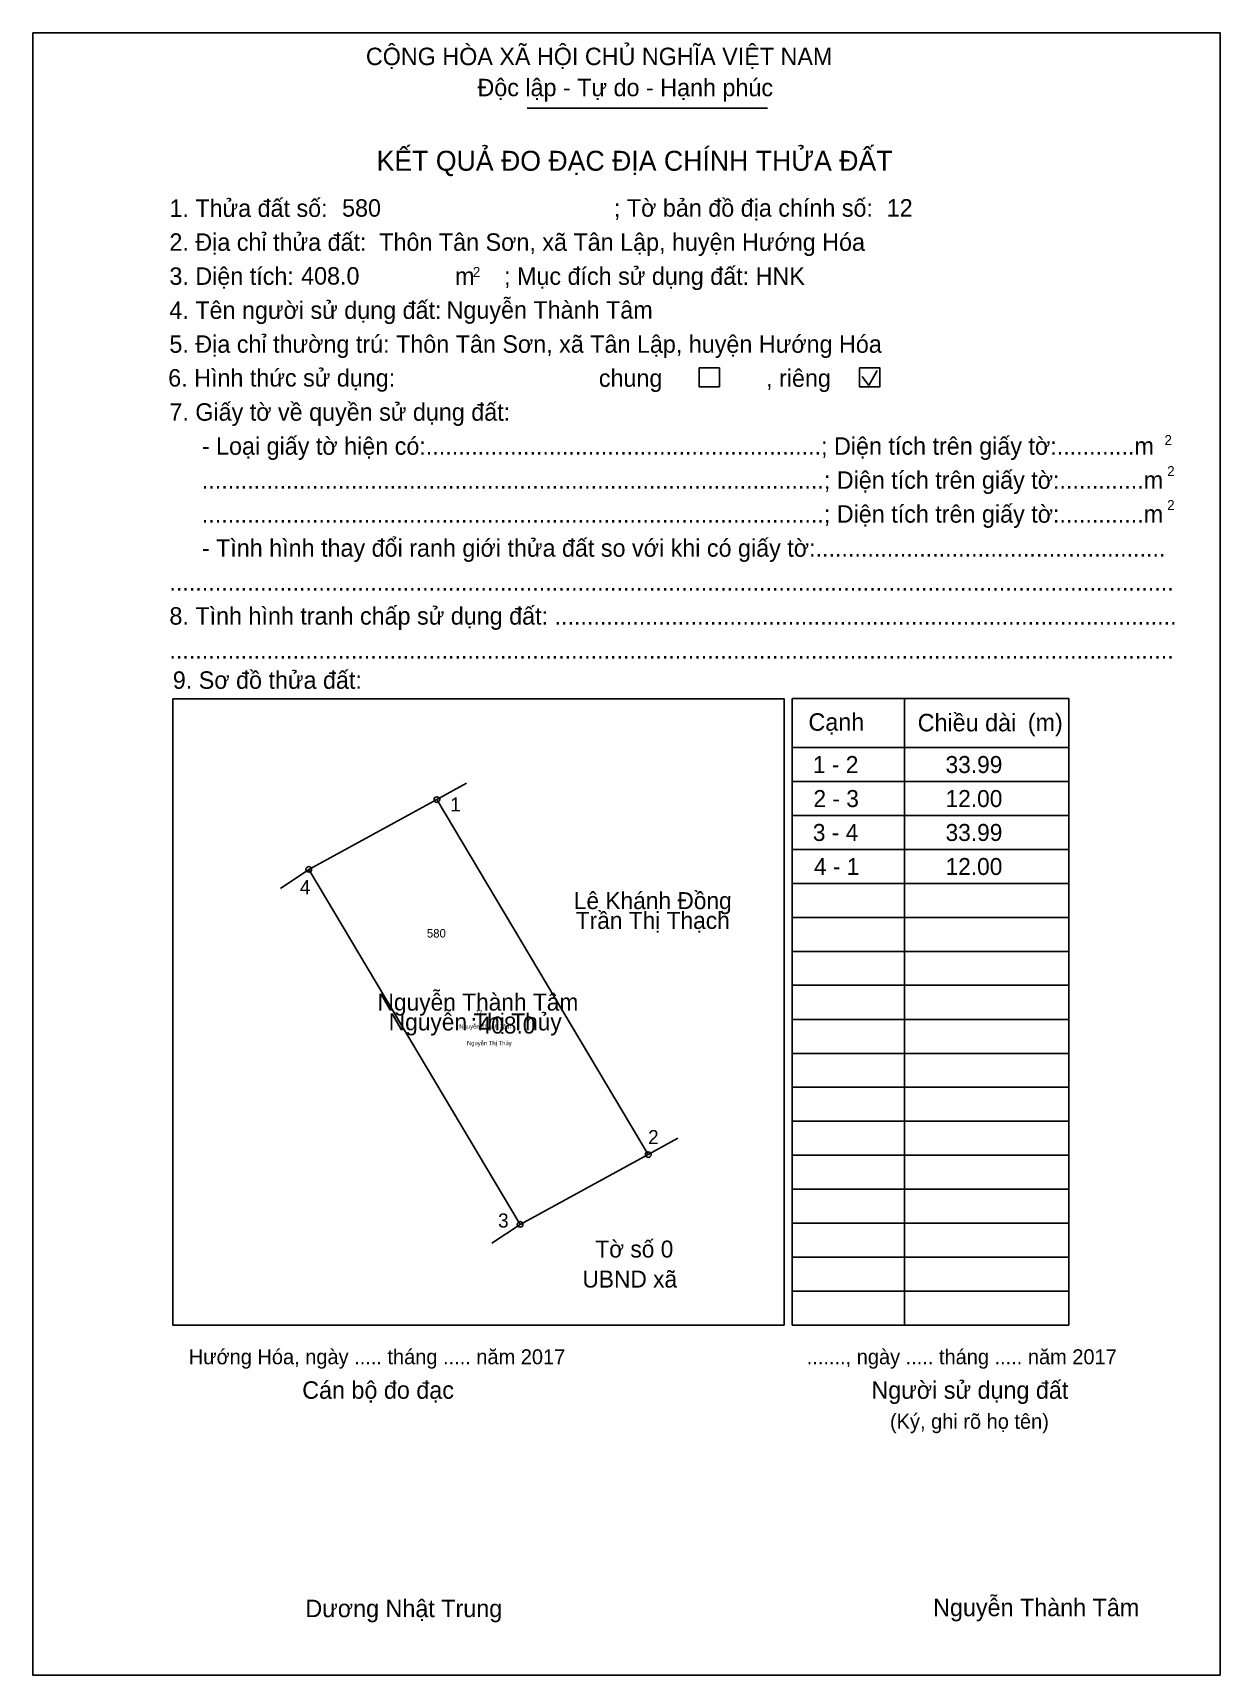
# Model space of a CAD drawing. Extents: x 548158 to 548256, y 1837709 to 1837844.
import ezdxf

# ---------------------------------------------------------------- set-up
doc = ezdxf.new("R2010")
doc.units = 0
for name, color, linetype in [('Level 1', 7, 'Continuous'), ('Level 10', 7, 'Continuous'), ('Level 11', 7, 'Continuous'), ('Level 13', 7, 'Continuous'), ('Level 15', 7, 'Continuous'), ('Level 18', 7, 'Continuous'), ('Level 2', 7, 'Continuous'), ('Level 21', 7, 'Continuous'), ('Level 27', 7, 'Continuous'), ('Level 36', 7, 'Continuous'), ('Level 48', 7, 'Continuous'), ('Level 50', 7, 'Continuous'), ('Level 52', 7, 'Continuous'), ('Level 6', 7, 'Continuous'), ('Level 9', 7, 'Continuous')]:
    doc.layers.add(name, color=color, linetype=linetype)

msp = doc.modelspace()

# ---------------------------------------------------------------- linework, layer by layer
at = {"layer": 'Level 1'}
for p, q in [((548158.03, 1837844.1), (548158.03, 1837844.1)), ((548198.72, 1837837.9), (548218.48, 1837837.9)), ((548226.83, 1837815.09), (548227.51, 1837816.3)), ((548226.28, 1837815.81), (548226.83, 1837815.09)), ((548169.55, 1837789.3), (548169.55, 1837789.3)), ((548243.28, 1837789.31), (548220.52, 1837789.31)), ((548220.52, 1837789.31), (548220.52, 1837737.76)), ((548229.77, 1837789.31), (548229.77, 1837737.76)), ((548243.28, 1837737.76), (548243.28, 1837789.31)), ((548220.52, 1837785.29), (548236.16, 1837785.29)), ((548236.16, 1837785.29), (548243.28, 1837785.29)), ((548220.52, 1837782.49), (548236.16, 1837782.49)), ((548236.16, 1837782.49), (548243.28, 1837782.49)), ((548220.52, 1837779.7), (548236.16, 1837779.7)), ((548236.16, 1837779.7), (548243.28, 1837779.7)), ((548220.52, 1837776.9), (548236.16, 1837776.9)), ((548236.16, 1837776.9), (548243.28, 1837776.9)), ((548220.52, 1837774.1), (548236.16, 1837774.1)), ((548236.16, 1837774.1), (548243.28, 1837774.1)), ((548220.52, 1837771.31), (548236.16, 1837771.31)), ((548236.16, 1837771.31), (548243.28, 1837771.31)), ((548220.52, 1837768.51), (548236.16, 1837768.51)), ((548236.16, 1837768.51), (548243.28, 1837768.51)), ((548220.52, 1837765.72), (548236.16, 1837765.72)), ((548236.16, 1837765.72), (548243.28, 1837765.72)), ((548220.52, 1837762.92), (548236.16, 1837762.92)), ((548236.16, 1837762.92), (548243.28, 1837762.92)), ((548220.52, 1837760.12), (548236.16, 1837760.12)), ((548236.16, 1837760.12), (548243.28, 1837760.12)), ((548220.52, 1837757.33), (548236.16, 1837757.33)), ((548236.16, 1837757.33), (548243.28, 1837757.33)), ((548220.52, 1837754.53), (548236.16, 1837754.53)), ((548236.16, 1837754.53), (548243.28, 1837754.53)), ((548220.52, 1837751.74), (548236.16, 1837751.74)), ((548236.16, 1837751.74), (548243.28, 1837751.74)), ((548220.52, 1837748.94), (548236.16, 1837748.94)), ((548236.16, 1837748.94), (548243.28, 1837748.94)), ((548220.52, 1837746.14), (548236.16, 1837746.14)), ((548236.16, 1837746.14), (548243.28, 1837746.14)), ((548220.52, 1837743.35), (548236.16, 1837743.35)), ((548236.16, 1837743.35), (548243.28, 1837743.35)), ((548220.52, 1837740.55), (548236.16, 1837740.55)), ((548236.16, 1837740.55), (548243.28, 1837740.55)), ((548243.28, 1837737.76), (548243.28, 1837738.26)), ((548219.86, 1837737.76), (548219.86, 1837737.76)), ((548220.52, 1837737.76), (548243.28, 1837737.76)), ((548255.74, 1837708.96), (548255.74, 1837708.96))]:
    msp.add_line(p, q, dxfattribs=at)
msp.add_lwpolyline([(548169.55, 1837789.3), (548219.86, 1837789.3), (548219.86, 1837737.76), (548169.55, 1837737.76)], close=True, dxfattribs=at)
at = {"layer": 'Level 10'}
msp.add_lwpolyline([(548191.28, 1837781), (548208.67, 1837751.79), (548198.13, 1837746.05), (548180.74, 1837775.26)], close=True, dxfattribs=at)
at = {"layer": 'Level 11'}
for centre in [(548191.28, 1837781), (548191.28, 1837781), (548180.74, 1837775.26), (548208.67, 1837751.79), (548198.13, 1837746.05)]:
    msp.add_circle(centre, 0.233, dxfattribs=at)
at = {"layer": 'Level 2'}
msp.add_lwpolyline([(548158.03, 1837844.1), (548255.74, 1837844.1), (548255.74, 1837708.96), (548158.03, 1837708.96)], close=True, dxfattribs=at)
at = {"layer": 'Level 27'}
for p, q in [((548191.28, 1837781), (548193.73, 1837782.35)), ((548180.74, 1837775.26), (548178.42, 1837773.7)), ((548208.67, 1837751.79), (548211.12, 1837753.14)), ((548198.13, 1837746.05), (548195.81, 1837744.49))]:
    msp.add_line(p, q, dxfattribs=at)
at = {"layer": 'Level 50'}
for points in [[(548212.86, 1837816.53), (548214.53, 1837816.53), (548214.53, 1837814.97), (548212.86, 1837814.97)], [(548226.06, 1837816.53), (548227.74, 1837816.53), (548227.74, 1837814.97), (548226.06, 1837814.97)]]:
    msp.add_lwpolyline(points, close=True, dxfattribs=at)

# ---------------------------------------------------------------- texts
at = {"layer": 'Level 1'}
for s, height, p in [('CỘNG HÒA XÃ HỘI CHỦ NGHĨA VIỆT NAM', 1.4352, (548185.44, 1837841.44)), ('Độc lập - Tự do - Hạnh phúc', 1.4352, (548194.62, 1837838.88)), ('KẾT QUẢ ĐO ĐẠC ĐỊA CHÍNH THỬA ĐẤT', 1.6404, (548186.32, 1837832.75)), ('1. Thửa đất số:', 1.4352, (548169.27, 1837828.95)), ('; Tờ bản đồ địa chính số:', 1.4352, (548205.85, 1837828.97)), ('2. Địa chỉ thửa đất:', 1.4352, (548169.27, 1837826.16)), ('3. Diện tích:', 1.4352, (548169.27, 1837823.36)), ('m', 1.44, (548192.77, 1837823.36)), ('2', 0.82, (548194.24, 1837824.01)), ('; Mục đích sử dụng đất: HNK', 1.4353, (548196.81, 1837823.36)), ('4. Tên người sử dụng đất:', 1.4352, (548169.27, 1837820.56)), ('5. Địa chỉ thường trú: Thôn Tân Sơn, xã Tân Lập, huyện Hướng Hóa', 1.4353, (548169.27, 1837817.77)), ('chung                , riêng', 1.4352, (548204.61, 1837814.97)), ('7. Giấy tờ về quyền sử dụng đất:', 1.4352, (548169.27, 1837812.18)), ('     - Loại giấy tờ hiện có:.............................................................; Diện tích trên giấy tờ:............m', 1.4352, (548169.27, 1837809.38)), ('2', 0.82, (548251.16, 1837810.18)), ('     ................................................................................................; Diện tích trên giấy tờ:.............m', 1.4352, (548169.27, 1837806.58)), ('2', 0.82, (548251.38, 1837807.62)), ('     ................................................................................................; Diện tích trên giấy tờ:.............m', 1.4352, (548169.27, 1837803.79)), ('2', 0.82, (548251.38, 1837804.83)), ('     - Tình hình thay đổi ranh giới thửa đất so với khi có giấy tờ:......................................................', 1.4352, (548169.27, 1837800.99)), ('...........................................................................................................................................................', 1.4352, (548169.27, 1837798.2)), ('8. Tình hình tranh chấp sử dụng đất: ................................................................................................', 1.4352, (548169.27, 1837795.4)), ('...........................................................................................................................................................', 1.4352, (548169.27, 1837792.6)), ('9. Sơ đồ thửa đất:', 1.4352, (548169.55, 1837790.12)), ('Cạnh', 1.435, (548221.86, 1837786.67)), ('Chiều dài', 1.435, (548230.85, 1837786.62)), ('(m)', 1.435, (548239.91, 1837786.64)), ('Hướng Hóa, ngày ..... tháng ..... năm 2017', 1.2302, (548170.86, 1837734.54)), ('......., ngày ..... tháng ..... năm 2017', 1.2302, (548221.72, 1837734.54)), ('Cán bộ đo đạc', 1.4353, (548180.2, 1837731.7)), ('Người sử dụng đất', 1.4352, (548227.04, 1837731.7)), ('(Ký, ghi rõ họ tên)', 1.2302, (548228.57, 1837729.23)), ('Dương Nhật Trung', 1.4353, (548180.46, 1837713.73))]:
    msp.add_text(s, height=height, dxfattribs=at).set_placement(p)
at = {"layer": 'Level 13'}
for s, height, p in [('Nguyễn Thành Tâm', 1.398, (548186.4, 1837763.64)), ('Nguyễn Thị Thủy', 1.398, (548187.32, 1837762.01)), ('Nguyễn Thành Tâm', 0.3495, (548193.13, 1837762.16)), ('.', 1.4, (548194.06, 1837762.82)), ('408.0', 1.398, (548194.71, 1837761.75))]:
    msp.add_text(s, height=height, dxfattribs=at).set_placement(p)
at = {"layer": 'Level 15'}
msp.add_text('Nguyễn Thị Thủy', height=0.3495, dxfattribs=at).set_placement((548193.76, 1837760.79))
at = {"layer": 'Level 18'}
msp.add_text('12', height=0.349, dxfattribs=at).set_placement((548194.48, 1837763.34))
at = {"layer": 'Level 21'}
msp.add_text('580', height=0.699, dxfattribs=at).set_placement((548190.46, 1837769.65))
at = {"layer": 'Level 36'}
for s, p in [('Lê Khánh Đồng', (548202.55, 1837771.99)), ('Trần Thị Thạch', (548202.71, 1837770.36)), ('Tờ số 0', (548204.32, 1837743.32)), ('UBND xã', (548203.26, 1837740.85))]:
    msp.add_text(s, height=1.398, dxfattribs=at).set_placement(p)
at = {"layer": 'Level 48'}
msp.add_text('6. Hình thức sử dụng:', height=1.4353, dxfattribs=at).set_placement((548169.17, 1837814.99))
at = {"layer": 'Level 52'}
for s, p in [('1 - 2', (548222.23, 1837783.19)), ('33.99', (548233.14, 1837783.19)), ('2 - 3', (548222.27, 1837780.39)), ('12.00', (548233.14, 1837780.39)), ('3 - 4', (548222.22, 1837777.6)), ('33.99', (548233.14, 1837777.6)), ('4 - 1', (548222.31, 1837774.8)), ('12.00', (548233.14, 1837774.8))]:
    msp.add_text(s, height=1.398, dxfattribs=at).set_placement(p)
at = {"layer": 'Level 6'}
for s, height, p in [('580', 1.435, (548183.48, 1837828.97)), ('12', 1.435, (548228.3, 1837828.98)), ('Thôn Tân Sơn, xã Tân Lập, huyện Hướng Hóa', 1.4353, (548186.54, 1837826.16)), ('408.0', 1.435, (548180.11, 1837823.38)), ('Nguyễn Thành Tâm', 1.4353, (548192.08, 1837820.58)), ('Nguyễn Thành Tâm', 1.4353, (548232.12, 1837713.81))]:
    msp.add_text(s, height=height, dxfattribs=at).set_placement(p)
at = {"layer": 'Level 9'}
for s, p in [('1', (548192.39, 1837780.03)), ('4', (548180.01, 1837773.22)), ('2', (548208.67, 1837752.65)), ('3', (548196.32, 1837745.79))]:
    msp.add_text(s, height=1.16, dxfattribs=at).set_placement(p)

doc.saveas('drawing.dxf')
